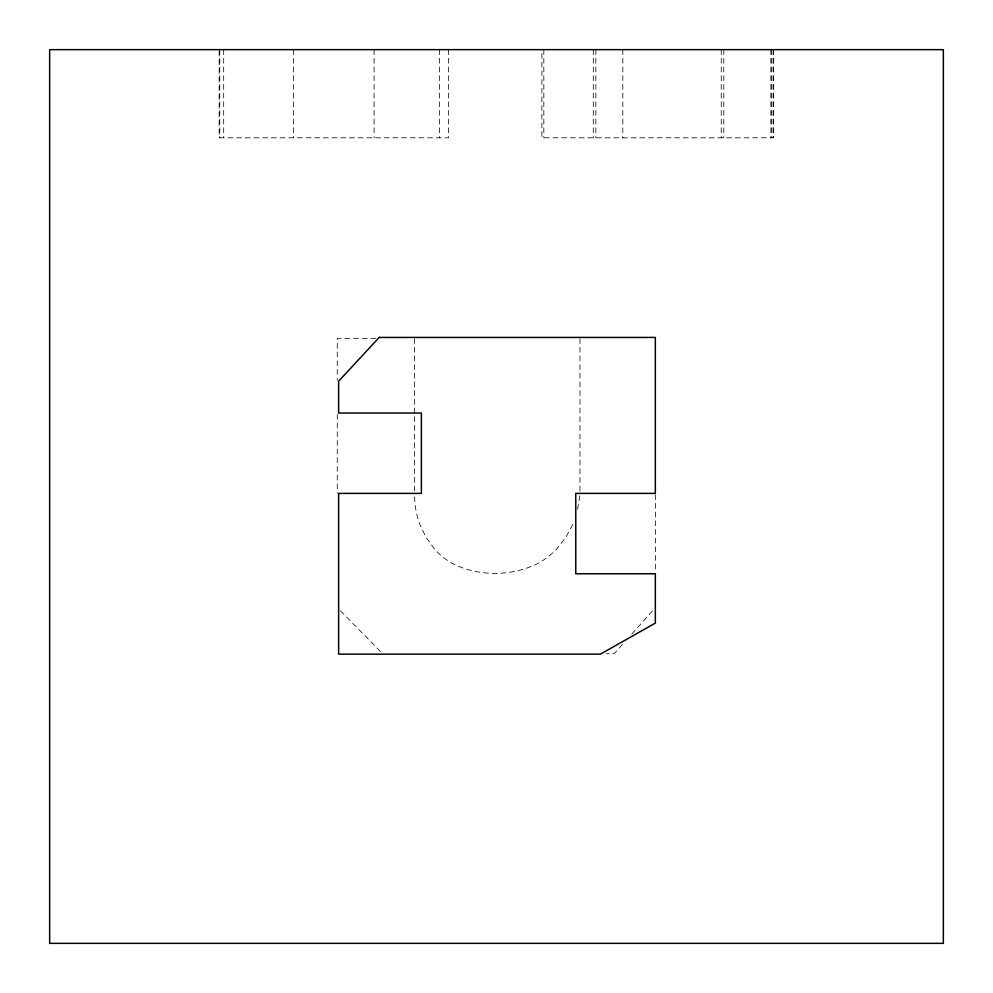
<?xml version="1.0" encoding="UTF-8"?>
<svg xmlns="http://www.w3.org/2000/svg" width="993" height="993" viewBox="0 0 993 993"><rect width="100%" height="100%" fill="white"/><g stroke="black" fill="none" stroke-linecap="round" stroke-linejoin="round"><path stroke-width="0.74" stroke-dasharray="4.96 3.72" d="M579.85 495.842L577.181 511.556M572.713 524.441L565.762 537.486L555.993 549.762A74.152 74.152 0 0 1 535.339 564.707C510.241 576.114 479.88 576.387 454.831 564.707A68.045 68.045 0 0 1 435.071 549.762L426.059 537.486L419.89 524.441A89.134 89.134 0 0 1 415.161 505.462L414.478 495.842M622.462 644.457L614.183 653.692L606.462 653.692M631.771 634.08L652.463 610.993M375.851 338.563L337.26 338.563L337.26 380.307M340.5 610.832L381.535 652.587M773.659 49.65L773.659 137.816L541.905 137.816L541.905 49.65M773.262 49.65L773.262 137.816M771.822 49.65L771.822 137.816M770.891 49.65L770.891 137.816M723.785 49.65L723.785 137.816M721.253 49.65L721.253 137.816M655.566 494.688L655.566 571.98M622.834 49.65L622.834 137.816M595.837 49.65L595.837 137.816M593.305 49.65L593.305 137.816M579.962 338.563L579.962 494.539M543.829 49.65L543.829 137.816M448.551 49.65L448.551 137.816L219.155 137.816L219.155 49.65M439.551 49.65L439.551 137.816M414.453 338.563L414.453 491.448M374.063 49.65L374.063 137.816M337.26 414.317L337.26 493.149M293.469 49.65L293.469 137.816M223.686 49.65L223.686 137.816M219.776 49.65L219.776 137.816"/><path stroke-width="1.49" d="M379.202 337.434L338.625 381.2L338.625 413.026L421.38 413.026L421.38 493.397L338.625 493.397L338.625 654.139L600.43 654.139L655.343 623.107L655.343 573.768L575.766 573.768L575.766 493.397L655.343 493.397L655.343 337.434L379.202 337.434M943.35 49.65L49.65 49.65L49.65 943.35L943.35 943.35L943.35 49.65"/></g></svg>
